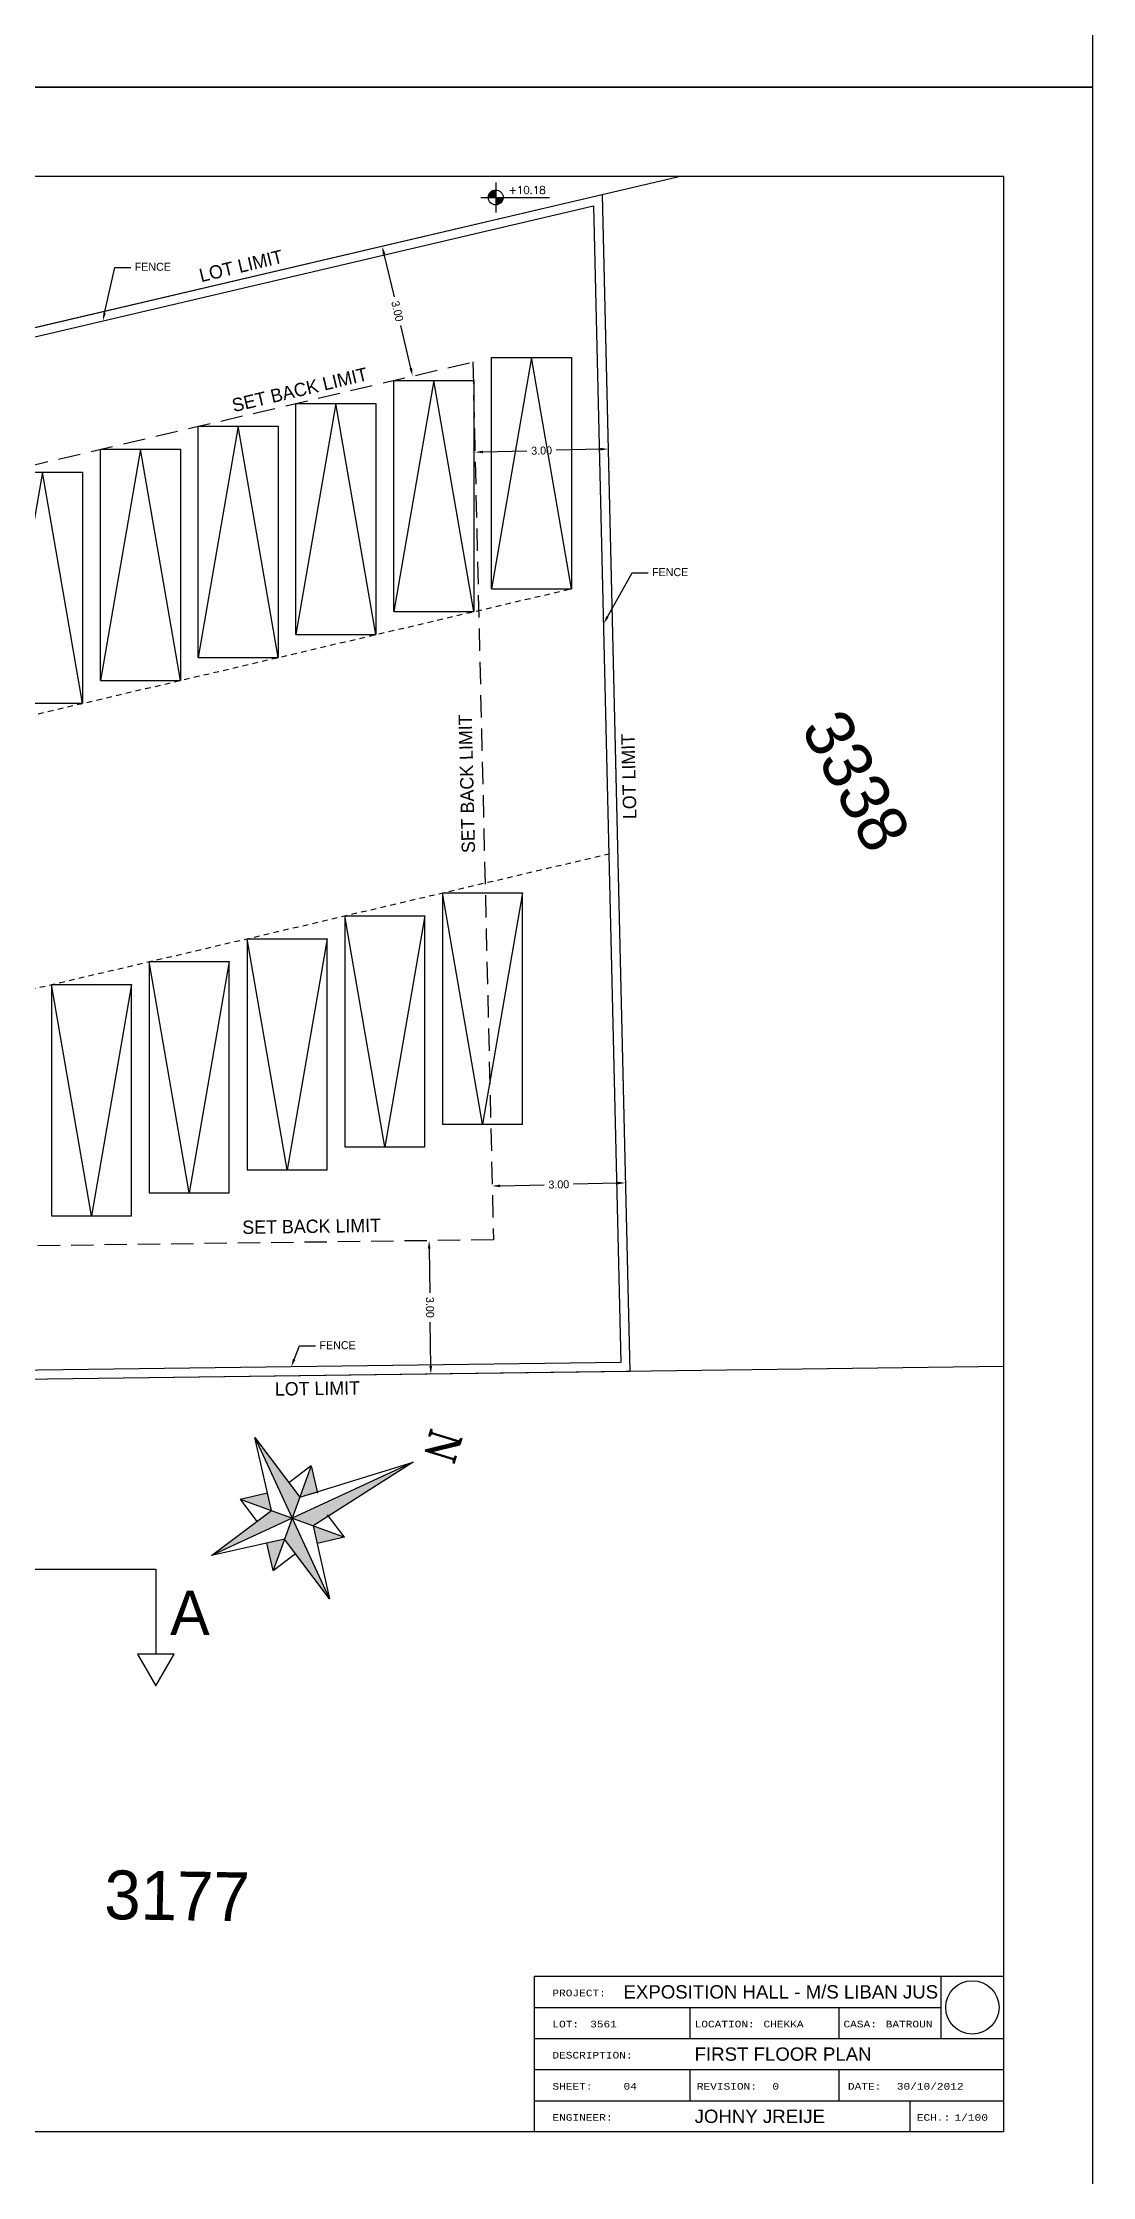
# Model space of a CAD drawing. Header units: metres. Extents: x -353217 to -351774, y -68080 to -67552.
# Drawn here: x -352426.89 to -352403.27, y -67934.88 to -67886.88 of the extents above; entities that cross this region are included whole.
import ezdxf
from ezdxf import colors
from ezdxf.entities.mleader import LeaderData, LeaderLine
from ezdxf.enums import TextEntityAlignment as Align
from ezdxf.math import Vec2, Vec3

# ---------------------------------------------------------------- set-up
doc = ezdxf.new("R2010")
doc.units = ezdxf.units.M
doc.header["$MEASUREMENT"] = 0
doc.header["$PDMODE"] = 2
doc.header["$PDSIZE"] = -0.6
doc.linetypes.add('DASHED', pattern=[0.75, 0.5, -0.25])
doc.linetypes.add('HIDDEN2', pattern=[0.1875, 0.125, -0.0625])
for name, color, linetype in [('A-dim', 4, 'Continuous'), ('A-levels', 4, 'Continuous'), ('A-TEXT', 6, 'Continuous'), ('A-walls', 5, 'Continuous'), ('axe', 9, 'HIDDEN2'), ('CADRE', 8, 'Continuous'), ('car', 7, 'Continuous'), ('CONTOUR', 4, 'Continuous'), ('Dim', 40, 'Continuous'), ('lot', 3, 'Continuous')]:
    doc.layers.add(name, color=color, linetype=linetype)
doc.styles.add('ROMANS', font='romans', dxfattribs={"height": 0.4})
doc.styles.add('ROMANT', font='romant', dxfattribs={"width": 0.75, "height": 3})
doc.styles.add('STYLE1', font='swissi.ttf', dxfattribs={"height": 0.3})
doc.styles.add('STYLE2', font='cour.ttf', dxfattribs={"height": 0.15})
doc.dimstyles.get("Standard").update_dxf_attribs({"dimtxt": 0.18, "dimasz": 0.18, "dimexe": 0.18, "dimexo": 0.0625, "dimgap": 0.09, "dimtad": 0, "dimzin": 0, "dimdsep": 46, "dimtxsty": 'Standard', "dimcen": 0.09, "dimse1": 1, "dimse2": 1, "dimadec": 0, "dimazin": 0, "dimtfac": 1, "dimtix": 1, "dimtofl": 0, "dimtmove": 0, "dimatfit": 3, "dimfxl": 1, "dimtolj": 1, "dimtzin": 0, "dimarcsym": 0})

# ---------------------------------------------------------------- blocks, each defined once
blk = doc.blocks.new('planlev')
h = blk.add_hatch(color=256)
h.paths.add_polyline_path([(0, 0.2, 0.414214), (-0.2, 0), (0, 0)])
h.paths.add_polyline_path([(0.2, 0), (0, 0), (0, -0.2, 0.414214)])
for p, q in [((-0.4, 0), (1.445, 0)), ((0, 0.4), (0, -0.4))]:
    blk.add_line(p, q)
blk.add_circle((0, 0), 0.2)
at = {"style": 'ROMANS'}
for tag, p in [('LEVEL-NOTATION', (0.345, 0.099)), ('FINISH', (0.345, -0.301))]:
    blk.add_attdef(tag, p, '', height=0.2, dxfattribs=at)
blk = doc.blocks.new('*D252')
at = {"layer": 'A-dim', "color": 0, "lineweight": -2, "transparency": 16777216}
for p, q in [((-352418.193, -67914.006), (-352418.18, -67914.996)), ((-352418.158, -67916.646), (-352418.171, -67915.656))]:
    blk.add_line(p, q, dxfattribs=at)
at = {"layer": 'A-dim', "color": 0, "transparency": 16777216}
for points in [[(-352418.163, -67914.006), (-352418.223, -67914.006), (-352418.195, -67913.826)], [(-352418.128, -67916.645), (-352418.188, -67916.646), (-352418.156, -67916.826)]]:
    blk.add_solid(points, dxfattribs=at)
at = {"layer": 'Defpoints', "color": 0, "transparency": 16777216}
for p in [(-352416.747, -67913.807), (-352418.156, -67916.826), (-352416.708, -67916.807)]:
    blk.add_point(p, dxfattribs=at)
at = {"layer": 'A-dim', "color": 0, "transparency": 16777216, "insert": (-352418.175, -67915.326), "char_height": 0.18, "attachment_point": 5, "rotation": 270.7551}
blk.add_mtext('\\A1;3.00', dxfattribs=at)
blk = doc.blocks.new('*D253')
at = {"layer": 'A-dim', "color": 0, "lineweight": -2, "transparency": 16777216}
for p, q in [((-352416.596, -67912.593), (-352415.606, -67912.57)), ((-352413.956, -67912.531), (-352414.946, -67912.554))]:
    blk.add_line(p, q, dxfattribs=at)
at = {"layer": 'A-dim', "color": 0, "transparency": 16777216}
for points in [[(-352416.596, -67912.563), (-352416.595, -67912.623), (-352416.776, -67912.597)], [(-352413.957, -67912.501), (-352413.956, -67912.561), (-352413.776, -67912.527)]]:
    blk.add_solid(points, dxfattribs=at)
at = {"layer": 'Defpoints', "color": 0, "transparency": 16777216}
for p in [(-352413.776, -67912.527), (-352413.748, -67913.736), (-352416.747, -67913.807)]:
    blk.add_point(p, dxfattribs=at)
at = {"layer": 'A-dim', "color": 0, "transparency": 16777216, "insert": (-352415.276, -67912.562), "char_height": 0.18, "attachment_point": 5, "rotation": 1.3444}
blk.add_mtext('\\A1;3.00', dxfattribs=at)
blk = doc.blocks.new('*D254')
at = {"layer": 'A-dim', "color": 0, "lineweight": -2, "transparency": 16777216}
for p, q in [((-352419.21, -67891.632), (-352418.984, -67892.594)), ((-352418.608, -67894.2), (-352418.833, -67893.237))]:
    blk.add_line(p, q, dxfattribs=at)
at = {"layer": 'A-dim', "color": 0, "transparency": 16777216}
for points in [[(-352419.18, -67891.625), (-352419.239, -67891.639), (-352419.251, -67891.456)], [(-352418.578, -67894.193), (-352418.637, -67894.207), (-352418.567, -67894.375)]]:
    blk.add_solid(points, dxfattribs=at)
at = {"layer": 'Defpoints', "color": 0, "transparency": 16777216}
for p in [(-352417.895, -67891.139), (-352419.251, -67891.456), (-352417.211, -67894.057)]:
    blk.add_point(p, dxfattribs=at)
at = {"layer": 'A-dim', "color": 0, "transparency": 16777216, "insert": (-352418.909, -67892.916), "char_height": 0.18, "attachment_point": 5, "rotation": 283.1928}
blk.add_mtext('\\A1;3.00', dxfattribs=at)
blk = doc.blocks.new('*D255')
at = {"layer": 'A-dim', "color": 0, "lineweight": -2, "transparency": 16777216}
for p, q in [((-352416.983, -67896.083), (-352415.993, -67896.06)), ((-352414.344, -67896.021), (-352415.334, -67896.044))]:
    blk.add_line(p, q, dxfattribs=at)
at = {"layer": 'A-dim', "color": 0, "transparency": 16777216}
for points in [[(-352414.345, -67895.991), (-352414.343, -67896.051), (-352414.164, -67896.017)], [(-352416.984, -67896.053), (-352416.982, -67896.113), (-352417.163, -67896.087)]]:
    blk.add_solid(points, dxfattribs=at)
at = {"layer": 'Defpoints', "color": 0, "transparency": 16777216}
for p in [(-352417.211, -67894.057), (-352414.211, -67893.987), (-352414.164, -67896.017)]:
    blk.add_point(p, dxfattribs=at)
at = {"layer": 'A-dim', "color": 0, "transparency": 16777216, "insert": (-352415.663, -67896.052), "char_height": 0.18, "attachment_point": 5, "rotation": 1.3444}
blk.add_mtext('\\A1;3.00', dxfattribs=at)

msp = doc.modelspace()

# ---------------------------------------------------------------- linework, layer by layer
for p, q in [((-352412.5056638, -67889.8752964), (-352479.9842414, -67905.6932632)), ((-352414.2981196, -67890.2954743), (-352413.6768847, -67916.7666391)), ((-352405.2698072, -67916.6562714), (-352428.500662, -67916.9620125))]:
    msp.add_line(p, q)
at = {"layer": 'A-TEXT'}
for p, q in [((-352422.1175387, -67918.2549795), (-352420.4329588, -67921.8829529)), ((-352421.7448165, -67919.8971929), (-352422.1175387, -67918.2549795)), ((-352422.1175387, -67918.2549795), (-352421.1034754, -67919.5993984)), ((-352418.5542687, -67918.8055313), (-352423.0892354, -67920.9112562)), ((-352420.8458154, -67918.8950467), (-352421.7046821, -67921.2428857)), ((-352420.8458154, -67918.8950467), (-352421.3486641, -67919.2743336)), ((-352421.1034754, -67919.5993984), (-352418.5542687, -67918.8055313)), ((-352420.8458154, -67918.8950467), (-352420.7064073, -67919.5092785)), ((-352418.5542687, -67918.8055313), (-352420.8056809, -67920.2407395)), ((-352422.4491682, -67919.6395329), (-352421.8349364, -67919.5001248)), ((-352423.0892354, -67920.9112562), (-352421.7448165, -67919.8971929)), ((-352422.4491682, -67919.6395329), (-352420.1013292, -67920.4983995)), ((-352422.4491682, -67919.6395329), (-352422.0698814, -67920.1423816)), ((-352420.1013292, -67920.4983995), (-352420.4806161, -67919.9955508)), ((-352420.8056809, -67920.2407395), (-352420.4329588, -67921.8829529)), ((-352421.4470221, -67920.538534), (-352423.0892354, -67920.9112562)), ((-352421.7046821, -67921.2428857), (-352421.8440901, -67920.6286539)), ((-352421.7046821, -67921.2428857), (-352421.2018333, -67920.8635989)), ((-352420.4329588, -67921.8829529), (-352421.4470221, -67920.538534)), ((-352420.1013292, -67920.4983995), (-352420.715561, -67920.6378076))]:
    msp.add_line(p, q, dxfattribs=at)
for points in [[(-352421.1034754, -67919.5993984), (-352422.1175387, -67918.2549795), (-352421.2752487, -67920.0689662)], [(-352420.8056809, -67920.2407395), (-352421.2752487, -67920.0689662), (-352418.5542687, -67918.8055313)], [(-352420.8458154, -67918.8950467), (-352421.1034754, -67919.5993984), (-352420.7064073, -67919.5092785)], [(-352422.4491682, -67919.6395329), (-352421.7448165, -67919.8971929), (-352421.8349364, -67919.5001248)], [(-352421.7448165, -67919.8971929), (-352423.0892354, -67920.9112562), (-352421.2752487, -67920.0689662)], [(-352420.4329588, -67921.8829529), (-352421.4470221, -67920.538534), (-352421.2752487, -67920.0689662)], [(-352420.1013292, -67920.4983995), (-352420.8056809, -67920.2407395), (-352420.715561, -67920.6378076)], [(-352421.7046821, -67921.2428857), (-352421.4470221, -67920.538534), (-352421.8440901, -67920.6286539)]]:
    msp.add_solid(points, dxfattribs=at)
at = {"layer": 'A-walls'}
for p, q in [((-352482.7184885, -67921.2163974), (-352424.3441649, -67921.2163974)), ((-352424.3441649, -67921.2163974), (-352424.3441649, -67923.127013))]:
    msp.add_line(p, q, dxfattribs=at)
msp.add_lwpolyline([(-352479.7652508, -67906.3676991), (-352479.7797468, -67905.8507424), (-352414.4923415, -67890.5440272), (-352413.8815705, -67916.5693195), (-352428.7166581, -67916.7648419), (-352427.5653906, -67931.5163974), (-352479.0600533, -67931.5163974), (-352479.6250452, -67911.3676991)], dxfattribs=at)
msp.add_lwpolyline([(-352424.3441649, -67923.8409223), (-352423.9319891, -67923.127013), (-352424.7563406, -67923.127013)], close=True, dxfattribs=at)
at = {"layer": 'axe'}
for points in [[(-352479.7797468, -67905.8507424), (-352473.1017922, -67907.4163974), (-352450.2116314, -67907.4163974), (-352414.991215, -67899.1589259)], [(-352479.6057944, -67912.0542222), (-352473.7957375, -67913.4163974), (-352449.5176861, -67913.4163974), (-352414.1501632, -67905.1244366)]]:
    msp.add_lwpolyline(points, dxfattribs=at)
at = {"layer": 'CADRE', "color": 6}
for p, q in [((-352415.8198491, -67933.8752964), (-352415.8198491, -67930.3752964)), ((-352415.8198491, -67930.3752964), (-352405.2698072, -67930.3752964)), ((-352406.6698491, -67931.7752964), (-352406.6698491, -67930.3752964)), ((-352415.8198491, -67931.0752964), (-352406.6698491, -67931.0752964)), ((-352412.3198072, -67931.7752964), (-352412.3198072, -67931.0752964)), ((-352408.9698072, -67931.7752964), (-352408.9698072, -67931.0752964)), ((-352415.8198491, -67931.7752964), (-352405.2698072, -67931.7752964)), ((-352415.8198491, -67932.4752964), (-352405.2698072, -67932.4752964)), ((-352412.3198072, -67933.1752964), (-352412.3198072, -67932.4752964)), ((-352408.9698072, -67933.1752964), (-352408.9698072, -67932.4752964)), ((-352415.8198491, -67933.1752964), (-352405.2698072, -67933.1752964)), ((-352407.3698072, -67933.8752964), (-352407.3698072, -67933.1752964))]:
    msp.add_line(p, q, dxfattribs=at)
at = {"layer": 'car'}
for points in [[(-352416.791215, -67899.1589259), (-352416.791215, -67893.9589259), (-352414.991215, -67893.9589259), (-352414.991215, -67899.1589259), (-352415.891215, -67893.9589259), (-352416.791215, -67899.1589259), (-352414.991215, -67899.1589259)], [(-352418.991215, -67899.6747187), (-352418.991215, -67894.4747187), (-352417.191215, -67894.4747187), (-352417.191215, -67899.6747187), (-352418.091215, -67894.4747187), (-352418.991215, -67899.6747187), (-352417.191215, -67899.6747187)], [(-352421.191215, -67900.1905115), (-352421.191215, -67894.9905115), (-352419.391215, -67894.9905115), (-352419.391215, -67900.1905115), (-352420.291215, -67894.9905115), (-352421.191215, -67900.1905115), (-352419.391215, -67900.1905115)], [(-352423.391215, -67900.7063043), (-352423.391215, -67895.5063043), (-352421.591215, -67895.5063043), (-352421.591215, -67900.7063043), (-352422.491215, -67895.5063043), (-352423.391215, -67900.7063043), (-352421.591215, -67900.7063043)], [(-352425.591215, -67901.2220971), (-352425.591215, -67896.0220971), (-352423.791215, -67896.0220971), (-352423.791215, -67901.2220971), (-352424.691215, -67896.0220971), (-352425.591215, -67901.2220971), (-352423.791215, -67901.2220971)], [(-352427.791215, -67901.7378899), (-352427.791215, -67896.5378899), (-352425.991215, -67896.5378899), (-352425.991215, -67901.7378899), (-352426.891215, -67896.5378899), (-352427.791215, -67901.7378899), (-352425.991215, -67901.7378899)], [(-352417.891215, -67906.001531), (-352417.891215, -67911.201531), (-352416.091215, -67911.201531), (-352416.091215, -67906.001531), (-352416.991215, -67911.201531), (-352417.891215, -67906.001531), (-352416.091215, -67906.001531)], [(-352420.091215, -67906.5173238), (-352420.091215, -67911.7173238), (-352418.291215, -67911.7173238), (-352418.291215, -67906.5173238), (-352419.191215, -67911.7173238), (-352420.091215, -67906.5173238), (-352418.291215, -67906.5173238)], [(-352422.291215, -67907.0331166), (-352422.291215, -67912.2331166), (-352420.491215, -67912.2331166), (-352420.491215, -67907.0331166), (-352421.391215, -67912.2331166), (-352422.291215, -67907.0331166), (-352420.491215, -67907.0331166)], [(-352424.491215, -67907.5489094), (-352424.491215, -67912.7489094), (-352422.691215, -67912.7489094), (-352422.691215, -67907.5489094), (-352423.591215, -67912.7489094), (-352424.491215, -67907.5489094), (-352422.691215, -67907.5489094)], [(-352426.691215, -67908.0647022), (-352426.691215, -67913.2647022), (-352424.891215, -67913.2647022), (-352424.891215, -67908.0647022), (-352425.791215, -67913.2647022), (-352426.691215, -67908.0647022), (-352424.891215, -67908.0647022)]]:
    msp.add_lwpolyline(points, dxfattribs=at)
at = {"layer": 'CONTOUR'}
msp.add_circle((-352405.9698491, -67931.0752964), 0.6, dxfattribs=at)
at = {"layer": 'Dim'}
for points in [[(-352496.2698072, -67839.8752964), (-352403.2698072, -67839.8752964), (-352403.2698072, -67887.8752964), (-352496.2698072, -67887.8752964)], [(-352496.2698072, -67887.8752964), (-352403.2698072, -67887.8752964), (-352403.2698072, -67935.8752964), (-352496.2698072, -67935.8752964)], [(-352494.2698072, -67889.8752964), (-352405.2698072, -67889.8752964), (-352405.2698072, -67933.8752964), (-352494.2698072, -67933.8752964)]]:
    msp.add_lwpolyline(points, close=True, dxfattribs=at)
at = {"layer": 'lot'}
msp.add_lwpolyline([(-352479.9842414, -67905.6932632), (-352414.2981757, -67890.2930815), (-352413.6768847, -67916.7666391), (-352428.500662, -67916.9620125), (-352427.3491737, -67931.7163974), (-352479.2545236, -67931.7163974), (-352479.9842414, -67905.6932632)], dxfattribs=at)
at = {"layer": 'lot', "linetype": 'DASHED'}
msp.add_lwpolyline([(-352476.9168237, -67908.0554514), (-352417.2106625, -67894.0572659), (-352416.7471723, -67913.8068441), (-352431.7406036, -67914.0044534), (-352430.5924275, -67928.7163974), (-352476.3374678, -67928.7163974)], close=True, dxfattribs=at)

# ---------------------------------------------------------------- block references
at = {"layer": 'A-levels'}
ref = msp.add_blockref('planlev', (-352416.6961747, -67890.3563833), dxfattribs=dict(at, xscale=0.8399999999811083, yscale=0.8400000266188385, zscale=0.8399999999811083, rotation=0.01238904898646651))
ref.add_attrib('LEVEL-NOTATION', '+10.18', (-352416.4063224, -67890.2734597), dxfattribs={"height": 0.168, "rotation": 0.01238905, "style": 'ROMANS'})

# ---------------------------------------------------------------- texts
for s, rotation, p in [('3338', 298.35294735, (-352409.841794, -67902.3009282)), ('3177', 359.07285024, (-352425.5112618, -67929.0882749))]:
    msp.add_text(s, height=1.1, rotation=rotation).set_placement(p)
at = {"layer": 'A-TEXT'}
for s, rotation, p in [('LOT LIMIT', 13.38097894, (-352423.3258659, -67892.264946)), ('SET BACK LIMIT', 13.38097894, (-352422.5898006, -67895.1893699)), ('SET BACK LIMIT', 91.37639217, (-352417.1589135, -67905.1035578)), ('LOT LIMIT', 91.37639217, (-352413.5276138, -67904.3388865)), ('SET BACK LIMIT', 0.84206103, (-352422.3959572, -67913.6754861)), ('LOT LIMIT', 0.84206103, (-352421.6651836, -67917.313759))]:
    msp.add_text(s, height=0.3, rotation=rotation, dxfattribs=at).set_placement(p)
at = {"layer": 'A-TEXT', "style": 'ROMANT'}
msp.add_text('N', height=0.7, rotation=253.05304751, dxfattribs=at).set_placement((-352418.2255498, -67918.348369), align=Align.CENTER)
at = {"layer": 'A-walls'}
msp.add_text('A', height=1, dxfattribs=at).set_placement((-352424.0237933, -67922.6973827))
at = {"layer": 'CADRE', "color": 6}
for s, height, style, p in [('EXPOSITION HALL - M/S LIBAN JUS  ', 0.3, 'STYLE1', (-352413.8198491, -67930.8752964)), ('3561', 0.15, 'STYLE2', (-352414.5698491, -67931.5252964)), ('CHEKKA', 0.15, 'STYLE2', (-352410.6698491, -67931.5252964)), ('BATROUN', 0.15, 'STYLE2', (-352407.9198491, -67931.5252964)), ('FIRST FLOOR PLAN', 0.3, 'STYLE1', (-352412.2198491, -67932.2752964)), ('04', 0.15, 'STYLE2', (-352413.8198491, -67932.9252964)), ('0', 0.15, 'STYLE2', (-352410.4698491, -67932.9252964)), ('30/10/2012', 0.15, 'STYLE2', (-352407.6698491, -67932.9252964)), ('JOHNY JREIJE', 0.3, 'STYLE1', (-352412.2198491, -67933.6752964)), ('1/100', 0.15, 'STYLE2', (-352406.3698491, -67933.6252964))]:
    msp.add_text(s, height=height, dxfattribs=dict(at, style=style)).set_placement(p)
at = {"layer": 'CADRE', "color": 2, "style": 'STYLE2'}
for s, p in [('PROJECT:', (-352415.4198491, -67930.8252964)), ('LOT:', (-352415.4198491, -67931.5252964)), ('LOCATION:', (-352412.2198491, -67931.5252964)), ('CASA:', (-352408.8698491, -67931.5252964)), ('DESCRIPTION:', (-352415.4198491, -67932.2252964)), ('SHEET:', (-352415.4198491, -67932.9252964)), ('REVISION:', (-352412.1698491, -67932.9252964)), ('DATE:', (-352408.7698491, -67932.9252964)), ('ENGINEER:', (-352415.4198491, -67933.6252964)), ('ECH.:', (-352407.2198491, -67933.6252964))]:
    msp.add_text(s, height=0.15, dxfattribs=at).set_placement(p)

# ---------------------------------------------------------------- dimensions: what is measured, and where the dimension line sits
at = {"layer": 'A-dim'}
for p1, p2, distance, picture, middle in [((-352417.2106625, -67894.0572659), (-352417.8948409, -67891.1385985), 1.3926713, '*D254', (-352418.9086672, -67892.9157787)), ((-352417.2106625, -67894.0572659), (-352414.2114883, -67893.9868802), -2.0303702, '*D255', (-352415.6634391, -67896.0518844)), ((-352416.7471723, -67913.8068441), (-352413.7479981, -67913.7364584), 1.2097922, '*D253', (-352415.2759692, -67912.5621921)), ((-352416.7471723, -67913.8068441), (-352416.7076365, -67916.8065836), -1.4480449, '*D252', (-352418.1753236, -67915.3257971))]:
    dim = msp.add_aligned_dim(p1=p1, p2=p2, distance=distance, dimstyle='Standard', override={"dimfxl": 0.5}, dxfattribs=at)
    dim.commit()
    dim.dimension.update_dxf_attribs({"geometry": picture, "text_midpoint": middle})

# ---------------------------------------------------------------- leaders
at = {"layer": 'A-TEXT'}
ml = msp.add_multileader_mtext('Standard', dxfattribs=at)
ml.set_content('FENCE', color=256)
ml.set_leader_properties()
ml.build(insert=Vec2(0, 0))
ml.multileader.update_dxf_attribs({"text_right_attachment_type": 6, "dogleg_length": 0.36, "arrow_head_size": 0.18})
ctx = ml.context
ctx.base_point, ctx.char_height, ctx.arrow_head_size, ctx.landing_gap_size, ctx.plane_origin = Vec3(-352424.9099854, -67891.9347951), 0.18, 0.18, 0.09, Vec3(-352425.5364245, -67893.1333265)
ctx.right_attachment = 6
notes = []
notes.append((ctx, [(0, (1, 1, 0), (-352425.2699854, -67891.9347951), (1, 0), 0.36, [(0, [(-352425.5364245, -67893.1333265)], 0, [])])]))
ctx.mtext.insert, ctx.mtext.flow_direction = Vec3(-352424.8199854, -67891.8267951), 5
ml = msp.add_multileader_mtext('Standard', dxfattribs=at)
ml.set_content('FENCE', color=256)
ml.set_leader_properties()
ml.build(insert=Vec2(0, 0))
ml.multileader.update_dxf_attribs({"text_right_attachment_type": 6, "dogleg_length": 0.36, "arrow_head_size": 0.18})
ctx = ml.context
ctx.base_point, ctx.char_height, ctx.arrow_head_size, ctx.landing_gap_size, ctx.plane_origin = Vec3(-352413.2681794, -67898.8039351), 0.18, 0.18, 0.09, Vec3(-352414.271549, -67899.9521201)
ctx.right_attachment = 6
notes.append((ctx, [(0, (1, 1, 0), (-352413.6281794, -67898.8039351), (1, 0), 0.36, [(0, [(-352414.271549, -67899.9521201)], 0, [])])]))
ctx.mtext.insert, ctx.mtext.flow_direction = Vec3(-352413.1781794, -67898.6959351), 5
ml = msp.add_multileader_mtext('Standard', dxfattribs=at)
ml.set_content('FENCE', color=256)
ml.set_leader_properties()
ml.build(insert=Vec2(0, 0))
ml.multileader.update_dxf_attribs({"text_right_attachment_type": 6, "dogleg_length": 0.36, "arrow_head_size": 0.18})
ctx = ml.context
ctx.base_point, ctx.char_height, ctx.arrow_head_size, ctx.landing_gap_size, ctx.plane_origin = Vec3(-352420.7519347, -67916.1952872), 0.18, 0.18, 0.09, Vec3(-352421.2991143, -67916.6670807)
ctx.right_attachment = 6
notes.append((ctx, [(0, (1, 1, 0), (-352421.1119347, -67916.1952872), (1, 0), 0.36, [(0, [(-352421.2991143, -67916.6670807)], 0, [])])]))
ctx.mtext.insert, ctx.mtext.flow_direction = Vec3(-352420.6619347, -67916.0872872), 5
for ctx, leaders in notes:
    for number, flags, end, landing, length, lines in leaders:
        leader = LeaderData()
        leader.index, (leader.has_last_leader_line, leader.has_dogleg_vector, leader.attachment_direction) = number, flags
        leader.last_leader_point, leader.dogleg_vector, leader.dogleg_length = Vec3(end), Vec3(landing), length
        for number, points, colour, breaks in lines:
            line = LeaderLine()
            line.index, line.vertices, line.color, line.breaks = number, Vec3.list(points), colors.encode_raw_color(colour), breaks
            leader.lines.append(line)
        ctx.leaders.append(leader)

doc.saveas('drawing.dxf')
